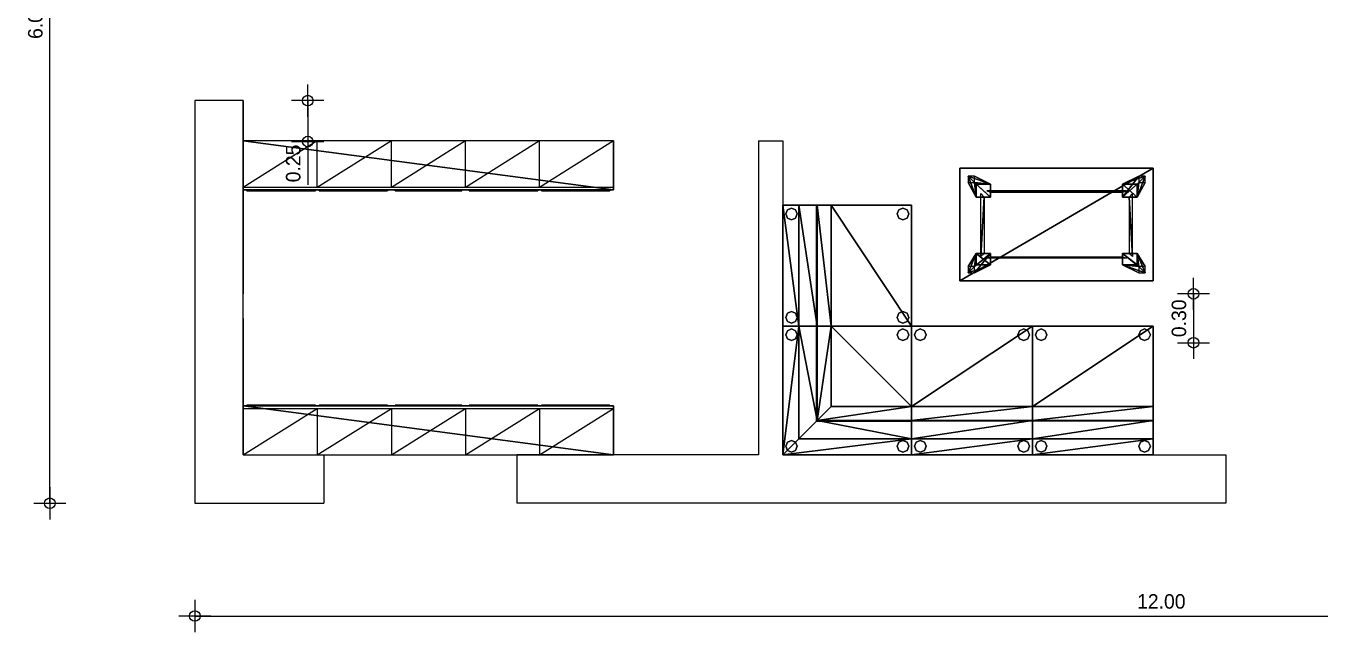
# Model space of a CAD drawing. Header units: metres. Extents: x -46 to 153, y -1 to 83.
# Drawn here: x -11.84 to -3.8, y 36.61 to 40.38 of the extents above; entities that cross this region are included whole.
import ezdxf

# ---------------------------------------------------------------- set-up
doc = ezdxf.new("R2010")
doc.units = ezdxf.units.M
doc.header["$LTSCALE"] = 0.018
for name, color, linetype in [('3DFLOOR', 3, 'Continuous'), ('3DFURNIT', 2, 'Continuous'), ('3DKITBATH', 3, 'Continuous'), ('DIMBLK', 3, 'Continuous'), ('FLOOR', 3, 'Continuous'), ('FURNITUR', 2, 'Continuous'), ('LAYER-ON', 4, 'Continuous')]:
    doc.layers.add(name, color=color, linetype=linetype)
doc.styles.get("Standard").update_dxf_attribs({"font": 'ugtxt.shx'})
doc.dimstyles.new('CADWDOT', dxfattribs={"dimscale": 0.05, "dimtxt": 1.8, "dimasz": 0.08, "dimexe": 2, "dimexo": 0, "dimgap": 0.09, "dimtad": 0, "dimrnd": 0.001, "dimzin": 0, "dimdsep": 46, "dimtxsty": 'Standard', "dimblk": 'ARTDIM', "dimblk1": 'ARTDIM', "dimblk2": 'ARTDIM', "dimsah": 1, "dimcen": 0.09, "dimdle": 0.05, "dimse1": 1, "dimse2": 1, "dimadec": 0, "dimazin": 0, "dimtfac": 1, "dimtdec": 4, "dimtmove": 0, "dimatfit": 3, "dimldrblk": 'ARTDIM', "dimfxl": 0, "dimtvp": 0.9999, "dimtolj": 1, "dimtzin": 0, "dimarcsym": 0})

# ---------------------------------------------------------------- blocks, each defined once
blk = doc.blocks.new('ARTDIM')
at = {"layer": 'DIMBLK'}
for p, q in [((0, -24.9975), (0, 24.9975)), ((-24.9975, 0), (24.9975, 0))]:
    blk.add_line(p, q, dxfattribs=at)
blk.add_circle((0, 0), 8.25, dxfattribs=at)
blk = doc.blocks.new('*D74')
at = {"color": 0, "lineweight": -2, "transparency": 16777216}
blk.add_line((-11.6902, 37.4181), (-11.6902, 43.4101), dxfattribs=at)
at = {"layer": 'Defpoints', "color": 0, "transparency": 16777216}
for p in [(-11.6902, 43.4141), (-10.7902, 43.4141), (-10.7902, 37.4141)]:
    blk.add_point(p, dxfattribs=at)
at = {"color": 0, "lineweight": -2, "transparency": 16777216, "xscale": 0.004, "yscale": 0.004, "zscale": 0.004}
for p, rotation in [((-11.6902, 43.4141), 90), ((-11.6902, 37.4141), 270)]:
    blk.add_blockref('ARTDIM', p, dxfattribs=dict(at, rotation=rotation))
at = {"color": 0, "transparency": 16777216, "insert": (-11.7802, 40.4141), "char_height": 0.09, "attachment_point": 5, "rotation": 90}
blk.add_mtext('\\A1;6.00', dxfattribs=at)
blk = doc.blocks.new('*D75')
at = {"color": 0, "lineweight": -2, "transparency": 16777216}
blk.add_line((-10.7862, 36.7141), (1.2058, 36.7141), dxfattribs=at)
at = {"layer": 'Defpoints', "color": 0, "transparency": 16777216}
for p in [(-10.7902, 37.4141), (1.2098, 37.4141), (1.2098, 36.7141)]:
    blk.add_point(p, dxfattribs=at)
at = {"color": 0, "lineweight": -2, "transparency": 16777216, "xscale": 0.004, "yscale": 0.004, "zscale": 0.004, "rotation": 180}
blk.add_blockref('ARTDIM', (-10.7902, 36.7141), dxfattribs=at)
at = {"color": 0, "lineweight": -2, "transparency": 16777216, "xscale": 0.004, "yscale": 0.004, "zscale": 0.004}
blk.add_blockref('ARTDIM', (1.2098, 36.7141), dxfattribs=at)
at = {"color": 0, "transparency": 16777216, "insert": (-4.7902, 36.8041), "char_height": 0.09, "attachment_point": 5}
blk.add_mtext('\\A1;12.00', dxfattribs=at)
blk = doc.blocks.new('ART85')
at = {"layer": 'FLOOR'}
for p, q in [((0, 1), (1, 1)), ((0, 1), (0, 0)), ((1, 0), (1, 1)), ((0, 0), (0.2, 0.95)), ((0, 0.95), (1, 0.95)), ((0.2, 0.95), (0.2, 0)), ((0.2, 0), (0.4, 0.95)), ((0.4, 0.95), (0.4, 0)), ((0.4, 0), (0.6, 0.95)), ((0.6, 0), (0.8, 0.95)), ((0.6, 0.95), (0.6, 0)), ((0.8, 0), (1, 0.95)), ((0.8, 0.95), (0.8, 0)), ((0, 0), (1, 0))]:
    blk.add_line(p, q, dxfattribs=at)
at = {"layer": '3DFLOOR', "color": 239}
mesh = blk.add_polyface(dxfattribs=at)
corners = [(1, 0, 0), (1, 0, 1), (1, 1, 1), (1, 1), (0, 0, 1), (0, 1), (0, 0), (0, 1, 1)]
mesh.append_faces([[corners[k] for k in face] for face in [(1, 3, 2, 2)]], dxfattribs={"vtx0": -1, "vtx2": -1, "color": 239})
mesh.append_faces([[corners[k] for k in face] for face in [(4, 1, 7, 7), (2, 7, 1, 1), (4, 7, 6, 6), (5, 6, 7, 7)]], dxfattribs={"vtx1": -1, "vtx2": -1, "color": 239})
mesh.append_faces([[corners[k] for k in face] for face in [(1, 0, 3, 3), (3, 5, 7, 7), (7, 2, 3, 3)]], dxfattribs={"vtx2": -1, "vtx3": -1, "color": 239})
at = {"layer": '3DKITBATH', "color": 235}
mesh = blk.add_polyface(dxfattribs=at)
corners = [(0.195, 1, 0.025), (0.195, 1.0176, 0.025), (0.01, 1.0176, 0.025), (0.01, 1, 0.025), (0.195, 1.0176, 0.75), (0.01, 1.0176, 0.75), (0.01, 1, 0.75), (0.195, 1, 0.75)]
mesh.append_faces([[corners[k] for k in face] for face in [(5, 4, 2, 2), (1, 2, 4, 4), (1, 0, 2, 2), (3, 2, 0, 0), (4, 7, 1, 1), (0, 1, 7, 7)]], dxfattribs={"vtx1": -1, "vtx2": -1, "color": 235})
mesh.append_faces([[corners[k] for k in face] for face in [(6, 5, 2, 2), (2, 3, 6, 6), (7, 4, 5, 5), (5, 6, 7, 7)]], dxfattribs={"vtx2": -1, "vtx3": -1, "color": 235})
mesh = blk.add_polyface(dxfattribs=at)
corners = [(0.195, 1, 0.775), (0.195, 1.0176, 0.775), (0.01, 1.0176, 0.775), (0.01, 1, 0.775), (0.195, 1.0176, 0.975), (0.01, 1.0176, 0.975), (0.01, 1, 0.975), (0.195, 1, 0.975)]
mesh.append_faces([[corners[k] for k in face] for face in [(5, 4, 2, 2), (1, 2, 4, 4), (1, 0, 2, 2), (3, 2, 0, 0), (4, 7, 1, 1), (0, 1, 7, 7)]], dxfattribs={"vtx1": -1, "vtx2": -1, "color": 235})
mesh.append_faces([[corners[k] for k in face] for face in [(6, 5, 2, 2), (2, 3, 6, 6), (7, 4, 5, 5), (5, 6, 7, 7)]], dxfattribs={"vtx2": -1, "vtx3": -1, "color": 235})
mesh = blk.add_polyface(dxfattribs=at)
corners = [(0.39, 1, 0.025), (0.39, 1.0176, 0.025), (0.205, 1.0176, 0.025), (0.205, 1, 0.025), (0.39, 1.0176, 0.75), (0.205, 1.0176, 0.75), (0.205, 1, 0.75), (0.39, 1, 0.75)]
mesh.append_faces([[corners[k] for k in face] for face in [(5, 4, 2, 2), (1, 2, 4, 4), (1, 0, 2, 2), (3, 2, 0, 0), (4, 7, 1, 1), (0, 1, 7, 7)]], dxfattribs={"vtx1": -1, "vtx2": -1, "color": 235})
mesh.append_faces([[corners[k] for k in face] for face in [(6, 5, 2, 2), (2, 3, 6, 6), (7, 4, 5, 5), (5, 6, 7, 7)]], dxfattribs={"vtx2": -1, "vtx3": -1, "color": 235})
mesh = blk.add_polyface(dxfattribs=at)
corners = [(0.39, 1, 0.775), (0.39, 1.0176, 0.775), (0.205, 1.0176, 0.775), (0.205, 1, 0.775), (0.39, 1.0176, 0.975), (0.205, 1.0176, 0.975), (0.205, 1, 0.975), (0.39, 1, 0.975)]
mesh.append_faces([[corners[k] for k in face] for face in [(5, 4, 2, 2), (1, 2, 4, 4), (1, 0, 2, 2), (3, 2, 0, 0), (4, 7, 1, 1), (0, 1, 7, 7)]], dxfattribs={"vtx1": -1, "vtx2": -1, "color": 235})
mesh.append_faces([[corners[k] for k in face] for face in [(6, 5, 2, 2), (2, 3, 6, 6), (7, 4, 5, 5), (5, 6, 7, 7)]], dxfattribs={"vtx2": -1, "vtx3": -1, "color": 235})
mesh = blk.add_polyface(dxfattribs=at)
corners = [(0.59, 1, 0.775), (0.59, 1.0176, 0.775), (0.41, 1.0176, 0.775), (0.41, 1, 0.775), (0.59, 1.0176, 0.975), (0.41, 1.0176, 0.975), (0.41, 1, 0.975), (0.59, 1, 0.975)]
mesh.append_faces([[corners[k] for k in face] for face in [(5, 4, 2, 2), (1, 2, 4, 4), (1, 0, 2, 2), (3, 2, 0, 0), (4, 7, 1, 1), (0, 1, 7, 7)]], dxfattribs={"vtx1": -1, "vtx2": -1, "color": 235})
mesh.append_faces([[corners[k] for k in face] for face in [(6, 5, 2, 2), (2, 3, 6, 6), (7, 4, 5, 5), (5, 6, 7, 7)]], dxfattribs={"vtx2": -1, "vtx3": -1, "color": 235})
mesh = blk.add_polyface(dxfattribs=at)
corners = [(0.59, 1, 0.025), (0.59, 1.0176, 0.025), (0.41, 1.0176, 0.025), (0.41, 1, 0.025), (0.59, 1.0176, 0.75), (0.41, 1.0176, 0.75), (0.41, 1, 0.75), (0.59, 1, 0.75)]
mesh.append_faces([[corners[k] for k in face] for face in [(5, 4, 2, 2), (1, 2, 4, 4), (1, 0, 2, 2), (3, 2, 0, 0), (4, 7, 1, 1), (0, 1, 7, 7)]], dxfattribs={"vtx1": -1, "vtx2": -1, "color": 235})
mesh.append_faces([[corners[k] for k in face] for face in [(6, 5, 2, 2), (2, 3, 6, 6), (7, 4, 5, 5), (5, 6, 7, 7)]], dxfattribs={"vtx2": -1, "vtx3": -1, "color": 235})
mesh = blk.add_polyface(dxfattribs=at)
corners = [(0.795, 1, 0.775), (0.795, 1.0176, 0.775), (0.61, 1.0176, 0.775), (0.61, 1, 0.775), (0.795, 1.0176, 0.975), (0.61, 1.0176, 0.975), (0.61, 1, 0.975), (0.795, 1, 0.975)]
mesh.append_faces([[corners[k] for k in face] for face in [(5, 4, 2, 2), (1, 2, 4, 4), (1, 0, 2, 2), (3, 2, 0, 0), (4, 7, 1, 1), (0, 1, 7, 7)]], dxfattribs={"vtx1": -1, "vtx2": -1, "color": 235})
mesh.append_faces([[corners[k] for k in face] for face in [(6, 5, 2, 2), (2, 3, 6, 6), (7, 4, 5, 5), (5, 6, 7, 7)]], dxfattribs={"vtx2": -1, "vtx3": -1, "color": 235})
mesh = blk.add_polyface(dxfattribs=at)
corners = [(0.795, 1, 0.025), (0.795, 1.0176, 0.025), (0.61, 1.0176, 0.025), (0.61, 1, 0.025), (0.795, 1.0176, 0.75), (0.61, 1.0176, 0.75), (0.61, 1, 0.75), (0.795, 1, 0.75)]
mesh.append_faces([[corners[k] for k in face] for face in [(5, 4, 2, 2), (1, 2, 4, 4), (1, 0, 2, 2), (3, 2, 0, 0), (4, 7, 1, 1), (0, 1, 7, 7)]], dxfattribs={"vtx1": -1, "vtx2": -1, "color": 235})
mesh.append_faces([[corners[k] for k in face] for face in [(6, 5, 2, 2), (2, 3, 6, 6), (7, 4, 5, 5), (5, 6, 7, 7)]], dxfattribs={"vtx2": -1, "vtx3": -1, "color": 235})
mesh = blk.add_polyface(dxfattribs=at)
corners = [(0.99, 1, 0.775), (0.99, 1.0176, 0.775), (0.805, 1.0176, 0.775), (0.805, 1, 0.775), (0.99, 1.0176, 0.975), (0.805, 1.0176, 0.975), (0.805, 1, 0.975), (0.99, 1, 0.975)]
mesh.append_faces([[corners[k] for k in face] for face in [(5, 4, 2, 2), (1, 2, 4, 4), (1, 0, 2, 2), (3, 2, 0, 0), (4, 7, 1, 1), (0, 1, 7, 7)]], dxfattribs={"vtx1": -1, "vtx2": -1, "color": 235})
mesh.append_faces([[corners[k] for k in face] for face in [(6, 5, 2, 2), (2, 3, 6, 6), (7, 4, 5, 5), (5, 6, 7, 7)]], dxfattribs={"vtx2": -1, "vtx3": -1, "color": 235})
mesh = blk.add_polyface(dxfattribs=at)
corners = [(0.99, 1, 0.025), (0.99, 1.0176, 0.025), (0.805, 1.0176, 0.025), (0.805, 1, 0.025), (0.99, 1.0176, 0.75), (0.805, 1.0176, 0.75), (0.805, 1, 0.75), (0.99, 1, 0.75)]
mesh.append_faces([[corners[k] for k in face] for face in [(5, 4, 2, 2), (1, 2, 4, 4), (1, 0, 2, 2), (3, 2, 0, 0), (4, 7, 1, 1), (0, 1, 7, 7)]], dxfattribs={"vtx1": -1, "vtx2": -1, "color": 235})
mesh.append_faces([[corners[k] for k in face] for face in [(6, 5, 2, 2), (2, 3, 6, 6), (7, 4, 5, 5), (5, 6, 7, 7)]], dxfattribs={"vtx2": -1, "vtx3": -1, "color": 235})
blk = doc.blocks.new('*D73')
at = {"color": 0, "lineweight": -2, "transparency": 16777216}
blk.add_line((-4.5902, 38.7101), (-4.5902, 38.4151), dxfattribs=at)
at = {"layer": 'Defpoints', "color": 0, "transparency": 16777216}
for p in [(-10.4902, 38.7141, 2.8), (-10.4902, 38.4111, 2.8), (-4.5902, 38.4111)]:
    blk.add_point(p, dxfattribs=at)
at = {"color": 0, "lineweight": -2, "transparency": 16777216, "xscale": 0.004, "yscale": 0.004, "zscale": 0.004}
for p, rotation in [((-4.5902, 38.7141), 90), ((-4.5902, 38.4111), 270)]:
    blk.add_blockref('ARTDIM', p, dxfattribs=dict(at, rotation=rotation))
at = {"color": 0, "transparency": 16777216, "insert": (-4.6802, 38.5626), "char_height": 0.09, "attachment_point": 5, "rotation": 90}
blk.add_mtext('\\A1;0.30', dxfattribs=at)
blk = doc.blocks.new('*D80')
at = {"color": 0, "lineweight": -2, "transparency": 16777216}
for p, q in [((-10.0892, 39.9101), (-10.0892, 39.6639)), ((-10.0892, 39.6599), (-10.0892, 39.3919))]:
    blk.add_line(p, q, dxfattribs=at)
at = {"layer": 'Defpoints', "color": 0, "transparency": 16777216}
for p in [(-10.4902, 39.9141), (-10.4902, 39.6599), (-10.0892, 39.6599)]:
    blk.add_point(p, dxfattribs=at)
at = {"color": 0, "lineweight": -2, "transparency": 16777216, "xscale": 0.004, "yscale": 0.004, "zscale": 0.004}
for p, rotation in [((-10.0892, 39.9141), 90), ((-10.0892, 39.6599), 270)]:
    blk.add_blockref('ARTDIM', p, dxfattribs=dict(at, rotation=rotation))
at = {"color": 0, "transparency": 16777216, "insert": (-10.1792, 39.5239), "char_height": 0.09, "attachment_point": 5, "rotation": 90}
blk.add_mtext('\\A1;0.25', dxfattribs=at)
blk = doc.blocks.new('CW_PCIR')
at = {"layer": '3DFURNIT', "color": 210}
mesh = blk.add_polyface(dxfattribs=at)
corners = [(0, -0.036, 0.03), (0, -0.036), (-0.0255, -0.0255), (-0.0255, -0.0255, 0.03), (-0.036, 0), (-0.036, 0, 0.03), (-0.0255, 0.0255), (-0.0255, 0.0255, 0.03), (0, 0.036), (0, 0.036, 0.03), (0.0255, 0.0255), (0.0255, 0.0255, 0.03), (0.036, 0, 0.03), (0.036, 0), (0.0255, -0.0255, 0.03), (0.0255, -0.0255)]
mesh.append_faces([[corners[k] for k in face] for face in [(1, 3, 2, 2), (4, 3, 5, 5), (13, 11, 12, 12), (13, 14, 15, 15)]], dxfattribs={"vtx0": -1, "vtx2": -1, "color": 210})
mesh.append_faces([[corners[k] for k in face] for face in [(0, 3, 1, 1), (7, 6, 5, 5), (4, 5, 6, 6), (11, 10, 9, 9), (8, 9, 10, 10), (12, 14, 13, 13)]], dxfattribs={"vtx1": -1, "vtx2": -1, "color": 210})
mesh.append_faces([[corners[k] for k in face] for face in [(0, 1, 15, 15), (15, 14, 0, 0), (4, 2, 3, 3), (9, 8, 6, 6), (6, 7, 9, 9), (13, 10, 11, 11)]], dxfattribs={"vtx2": -1, "vtx3": -1, "color": 210})
blk = doc.blocks.new('cwli305')
at = {"layer": '3DFURNIT', "color": 173}
for p, q in [((0.2143, 0.5857, 0.55), (0.8, 0.5857, 0.55)), ((0.2143, 0, 0.55), (0.2143, 0.5857, 0.55))]:
    blk.add_line(p, q, dxfattribs=at)
at = {"layer": 'FURNITUR'}
for p, q in [((0, 0.8), (0.8, 0.8)), ((0, 0), (0, 0.8)), ((0.8, 0.8), (0.8, 0)), ((0.1, 0.7), (0.3, 0.5)), ((0.1, 0.7), (0.1, 0)), ((0.1, 0.7), (0.8, 0.7)), ((0.21, 0.59), (0.21, 0)), ((0.21, 0.59), (0.8, 0.59)), ((0.3, 0.5), (0.3, 0)), ((0.3, 0.5), (0.8, 0.5)), ((0.8, 0), (0, 0))]:
    blk.add_line(p, q, dxfattribs=at)
at = {"layer": '3DFURNIT', "color": 0, "xscale": -1, "rotation": 180}
blk.add_blockref('CW_PCIR', (0.054, 0.746), dxfattribs=at)
at = {"layer": '3DFURNIT', "color": 0, "rotation": 180}
blk.add_blockref('CW_PCIR', (0.746, 0.746), dxfattribs=at)
at = {"layer": '3DFURNIT', "color": 0}
blk.add_blockref('CW_PCIR', (0.054, 0.054), dxfattribs=at)
at = {"layer": '3DFURNIT', "color": 0, "xscale": -1}
blk.add_blockref('CW_PCIR', (0.746, 0.054), dxfattribs=at)
at = {"layer": '3DFURNIT', "color": 173}
mesh = blk.add_polyface(dxfattribs=at)
corners = [(0.8, 0.8, 0.55), (0.8, 0.7, 0.75), (0.8, 0.5857, 0.55), (0.8, 0.5, 0.4), (0.8, 0.8, 0.03), (0.8, 0.8, 0.75), (0.3, 0.5, 0.4), (0.1, 0.7, 0.75), (0.2143, 0.5857, 0.55), (0, 0.8, 0.75), (0, 0.8, 0.03), (0.8, 0, 0.4), (0.8, 0, 0.03), (0.3, 0, 0.4), (0, 0, 0.03), (0, 0, 0.75), (0.1, 0, 0.75), (0, 0, 0.55), (0.2143, 0, 0.55)]
mesh.append_faces([[corners[k] for k in face] for face in [(4, 3, 12, 12), (0, 3, 4, 4), (1, 9, 7, 7), (1, 8, 2, 2), (16, 17, 18, 18)]], dxfattribs={"vtx0": -1, "vtx1": -1, "vtx2": -1, "color": 173})
mesh.append_faces([[corners[k] for k in face] for face in [(3, 13, 11, 11), (3, 8, 6, 6), (8, 13, 6, 6), (11, 14, 12, 12)]], dxfattribs={"vtx0": -1, "vtx2": -1, "color": 173})
mesh.append_faces([[corners[k] for k in face] for face in [(0, 1, 2, 2), (9, 16, 7, 7), (8, 16, 18, 18), (13, 17, 14, 14)]], dxfattribs={"vtx0": -1, "vtx2": -1, "vtx3": -1, "color": 173})
mesh.append_faces([[corners[k] for k in face] for face in [(5, 1, 0, 0), (11, 12, 3, 3), (15, 16, 9, 9), (6, 13, 3, 3), (7, 8, 1, 1), (9, 5, 10, 10), (4, 10, 5, 5)]], dxfattribs={"vtx1": -1, "vtx2": -1, "color": 173})
mesh.append_faces([[corners[k] for k in face] for face in [(2, 3, 0, 0), (3, 2, 8, 8), (18, 13, 8, 8), (11, 13, 14, 14), (13, 18, 17, 17)]], dxfattribs={"vtx1": -1, "vtx2": -1, "vtx3": -1, "color": 173})
mesh.append_faces([[corners[k] for k in face] for face in [(1, 5, 9, 9), (8, 7, 16, 16), (15, 9, 10, 10), (10, 14, 15, 15), (16, 15, 17, 17)]], dxfattribs={"vtx2": -1, "vtx3": -1, "color": 173})
blk = doc.blocks.new('cwli212')
at = {"layer": '3DFURNIT', "color": 173}
for p, q in [((0, -0.2143, 0.55), (0.75, -0.2143, 0.55)), ((0, -0.8, 0.2), (0.75, -0.8, 0.2))]:
    blk.add_line(p, q, dxfattribs=at)
at = {"layer": 'FURNITUR'}
for p, q in [((0, 0), (0.75, 0)), ((0, -0.8), (0, 0)), ((0.75, 0), (0.75, -0.8)), ((0, -0.1), (0.75, -0.1)), ((0, -0.21), (0.75, -0.21)), ((0, -0.3), (0.75, -0.3)), ((0.75, -0.8), (0, -0.8))]:
    blk.add_line(p, q, dxfattribs=at)
at = {"layer": '3DFURNIT', "color": 0, "xscale": -1, "rotation": 180}
blk.add_blockref('CW_PCIR', (0.054, -0.054), dxfattribs=at)
at = {"layer": '3DFURNIT', "color": 0, "rotation": 180}
blk.add_blockref('CW_PCIR', (0.696, -0.054), dxfattribs=at)
at = {"layer": '3DFURNIT', "color": 0}
blk.add_blockref('CW_PCIR', (0.054, -0.746), dxfattribs=at)
at = {"layer": '3DFURNIT', "color": 0, "xscale": -1}
blk.add_blockref('CW_PCIR', (0.696, -0.746), dxfattribs=at)
at = {"layer": '3DFURNIT', "color": 173}
mesh = blk.add_polyface(dxfattribs=at)
corners = [(0.75, -0.8, 0.2), (0, -0.8, 0.2), (0, -0.1, 0.75), (0, 0, 0.75), (0, -0.2143, 0.55), (0, 0, 0.55), (0, -0.8, 0.4), (0, -0.3, 0.4), (0, 0, 0.03), (0, -0.8, 0.03), (0.75, -0.8, 0.4), (0.75, 0, 0.03), (0.75, -0.3, 0.4), (0.75, -0.8, 0.03), (0.75, 0, 0.75), (0.75, 0, 0.55), (0.75, -0.1, 0.75), (0.75, -0.2143, 0.55)]
mesh.append_faces([[corners[k] for k in face] for face in [(7, 17, 4, 4), (16, 4, 17, 17), (0, 1, 13, 13), (15, 12, 11, 11), (11, 12, 13, 13)]], dxfattribs={"vtx0": -1, "vtx1": -1, "vtx2": -1, "color": 173})
mesh.append_faces([[corners[k] for k in face] for face in [(12, 6, 10, 10)]], dxfattribs={"vtx0": -1, "vtx2": -1, "color": 173})
mesh.append_faces([[corners[k] for k in face] for face in [(4, 3, 5, 5), (7, 5, 8, 8), (7, 8, 9, 9), (15, 16, 17, 17)]], dxfattribs={"vtx0": -1, "vtx2": -1, "vtx3": -1, "color": 173})
mesh.append_faces([[corners[k] for k in face] for face in [(3, 14, 8, 8), (11, 8, 14, 14), (7, 6, 12, 12), (2, 4, 16, 16), (9, 13, 1, 1), (6, 1, 10, 10), (2, 3, 4, 4), (10, 13, 12, 12), (14, 16, 15, 15)]], dxfattribs={"vtx1": -1, "vtx2": -1, "color": 173})
mesh.append_faces([[corners[k] for k in face] for face in [(0, 10, 1, 1), (7, 4, 5, 5), (17, 12, 15, 15)]], dxfattribs={"vtx1": -1, "vtx2": -1, "vtx3": -1, "color": 173})
mesh.append_faces([[corners[k] for k in face] for face in [(2, 16, 14, 14), (14, 3, 2, 2), (7, 12, 17, 17), (9, 6, 7, 7)]], dxfattribs={"vtx2": -1, "vtx3": -1, "color": 173})
blk = doc.blocks.new('cwli347')
at = {"layer": 'FURNITUR'}
for p, q in [((1.2, 0.7), (0, 0.7)), ((0, 0.7), (0, 0)), ((1.2, 0), (1.2, 0.7)), ((0, 0), (1.2, 0))]:
    blk.add_line(p, q, dxfattribs=at)
at = {"layer": '3DFURNIT', "color": 25}
mesh = blk.add_polyface(dxfattribs=at)
corners = [(0, 0.7, 0.47), (0, 0.7, 0.5), (0, 0, 0.47), (0, 0, 0.5), (1.2, 0, 0.47), (1.2, 0.7, 0.5), (1.2, 0, 0.5), (1.2, 0.7, 0.47)]
mesh.append_faces([[corners[k] for k in face] for face in [(7, 0, 5, 5), (1, 5, 0, 0), (0, 2, 1, 1), (3, 1, 2, 2), (1, 3, 5, 5), (6, 5, 3, 3), (2, 4, 3, 3), (6, 3, 4, 4), (4, 7, 6, 6), (5, 6, 7, 7)]], dxfattribs={"vtx1": -1, "vtx2": -1, "color": 25})
at = {"layer": '3DFURNIT', "color": 210}
mesh = blk.add_polyface(dxfattribs=at)
corners = [(0.05, 0.05), (0.1, 0.1, 0.47), (0.1903, 0.1, 0.47), (0.0894, 0.05), (0.05, 0.09), (0.0894, 0.09), (0.1, 0.17, 0.47), (0.1903, 0.17, 0.47), (1.01, 0.17, 0.47), (1.01, 0.1, 0.47), (1.11, 0.09), (1.11, 0.05), (1.1, 0.1, 0.47), (1.1, 0.17, 0.47), (1.15, 0.05), (1.15, 0.09), (0.166, 0.1414, 0.3544), (1.01, 0.15, 0.47), (1.0346, 0.1414, 0.3544), (0.1903, 0.15, 0.47), (0.166, 0.5586, 0.3544), (1.01, 0.55, 0.47), (1.0346, 0.5586, 0.3544), (0.1903, 0.55, 0.47), (0.0894, 0.65), (0.1903, 0.6, 0.47), (0.05, 0.65), (0.1, 0.6, 0.47), (1.11, 0.65), (1.15, 0.65), (1.01, 0.6, 0.47), (1.1, 0.6, 0.47), (0.05, 0.61), (0.1, 0.52, 0.47), (0.0894, 0.61), (0.1903, 0.52, 0.47), (1.15, 0.61), (1.11, 0.61), (1.1, 0.52, 0.47), (1.01, 0.52, 0.47), (0.15, 0.17, 0.47), (0.1293, 0.542, 0.3544), (0.15, 0.52, 0.47), (0.1293, 0.1511, 0.3544), (1.05, 0.17, 0.47), (1.0707, 0.542, 0.3544), (1.05, 0.52, 0.47), (1.0707, 0.1511, 0.3544)]
mesh.append_faces([[corners[k] for k in face] for face in [(33, 26, 32, 32), (0, 6, 4, 4), (9, 14, 12, 12), (0, 2, 1, 1), (25, 34, 24, 24), (13, 10, 8, 8), (5, 6, 7, 7), (9, 10, 11, 11), (29, 38, 36, 36), (13, 14, 15, 15), (25, 26, 27, 27), (29, 30, 31, 31), (33, 34, 35, 35), (37, 38, 39, 39)]], dxfattribs={"vtx0": -1, "vtx2": -1, "color": 210})
mesh.append_faces([[corners[k] for k in face] for face in [(25, 27, 35, 35), (33, 35, 27, 27), (7, 6, 2, 2), (1, 2, 6, 6), (31, 30, 38, 38), (39, 38, 30, 30), (13, 8, 12, 12), (9, 12, 8, 8), (1, 6, 0, 0), (11, 14, 9, 9), (2, 3, 7, 7), (5, 7, 3, 3), (15, 10, 13, 13), (30, 28, 39, 39), (37, 39, 28, 28), (31, 38, 29, 29), (16, 19, 18, 18), (17, 18, 19, 19), (20, 23, 22, 22), (21, 22, 23, 23), (24, 26, 25, 25), (32, 34, 33, 33), (40, 43, 42, 42), (41, 42, 43, 43), (44, 47, 46, 46), (45, 46, 47, 47)]], dxfattribs={"vtx1": -1, "vtx2": -1, "color": 210})
mesh.append_faces([[corners[k] for k in face] for face in [(33, 27, 26, 26), (0, 3, 2, 2), (25, 35, 34, 34), (5, 4, 6, 6), (9, 8, 10, 10), (13, 12, 14, 14), (29, 28, 30, 30), (37, 36, 38, 38)]], dxfattribs={"vtx2": -1, "vtx3": -1, "color": 210})

msp = doc.modelspace()

# ---------------------------------------------------------------- linework, layer by layer
for p, q in [((-10.4902, 39.9141), (-10.7902, 39.9141)), ((-10.7902, 39.9141), (-10.7902, 37.4141)), ((-10.4902, 38.5641), (-10.4902, 39.9141)), ((-10.4902, 39.9141), (-10.4902, 38.7141)), ((-7.2902, 39.6641), (-7.1402, 39.6641)), ((-7.2902, 39.6641), (-7.2902, 37.7141)), ((-7.1402, 39.6641), (-7.1402, 37.7141)), ((-10.4902, 37.7141), (-10.4902, 39.2141)), ((-10.4902, 38.5641), (-10.4902, 37.7141)), ((-10.4902, 37.7141), (-10.4902, 38.5641)), ((-10.4902, 37.7141), (-9.9902, 37.7141)), ((-9.9902, 37.7141), (-9.9902, 37.4141)), ((-7.2902, 37.7141), (-8.7902, 37.7141)), ((-8.7902, 37.4141), (-8.7902, 37.7141)), ((-7.1402, 37.7141), (-4.3902, 37.7141)), ((-4.3902, 37.7141), (-4.3902, 37.4141)), ((-10.7902, 37.4141), (-9.9902, 37.4141)), ((-4.3902, 37.4141), (-8.7902, 37.4141))]:
    msp.add_line(p, q)

# ---------------------------------------------------------------- block references
at = {"layer": 'LAYER-ON', "xscale": 2.300000000000011, "yscale": 0.304138126514875, "zscale": 2.8, "rotation": 180}
msp.add_blockref('ART85', (-8.1902, 39.6641), dxfattribs=at)
at = {"layer": 'LAYER-ON'}
msp.add_blockref('cwli347', (-6.0402, 38.7951), dxfattribs=at)
for name, p, rotation in [('cwli212', (-7.1402, 38.5141), 90), ('cwli305', (-6.3402, 37.7141), 90), ('cwli212', (-5.5902, 37.7141), 180), ('cwli212', (-4.8402, 37.7141), 180)]:
    msp.add_blockref(name, p, dxfattribs=dict(at, rotation=rotation))
at = {"layer": 'LAYER-ON', "xscale": 2.300000000000011, "yscale": 0.304138126514875, "zscale": 2.8}
msp.add_blockref('ART85', (-10.4902, 37.7141), dxfattribs=at)

# ---------------------------------------------------------------- dimensions: what is measured, and where the dimension line sits
for base, p1, p2, picture, middle in [((-11.6902, 43.4141), (-10.7902, 37.4141), (-10.7902, 43.4141), '*D74', (-11.7802, 40.4141)), ((-10.0892, 39.6599), (-10.4902, 39.9141), (-10.4902, 39.6599), '*D80', (-10.1792, 39.5239)), ((-4.5902, 38.4111), (-10.4902, 38.7141, 2.8), (-10.4902, 38.4111, 2.8), '*D73', (-4.6802, 38.5626))]:
    dim = msp.add_linear_dim(base=base, p1=p1, p2=p2, angle=90, dimstyle='CADWDOT')
    dim.commit()
    dim.dimension.update_dxf_attribs({"geometry": picture, "text_midpoint": middle})
dim = msp.add_linear_dim(base=(1.2098, 36.7141), p1=(-10.7902, 37.4141), p2=(1.2098, 37.4141), dimstyle='CADWDOT')
dim.commit()
dim.dimension.update_dxf_attribs({"geometry": '*D75', "text_midpoint": (-4.7902, 36.8041)})

doc.saveas('drawing.dxf')
